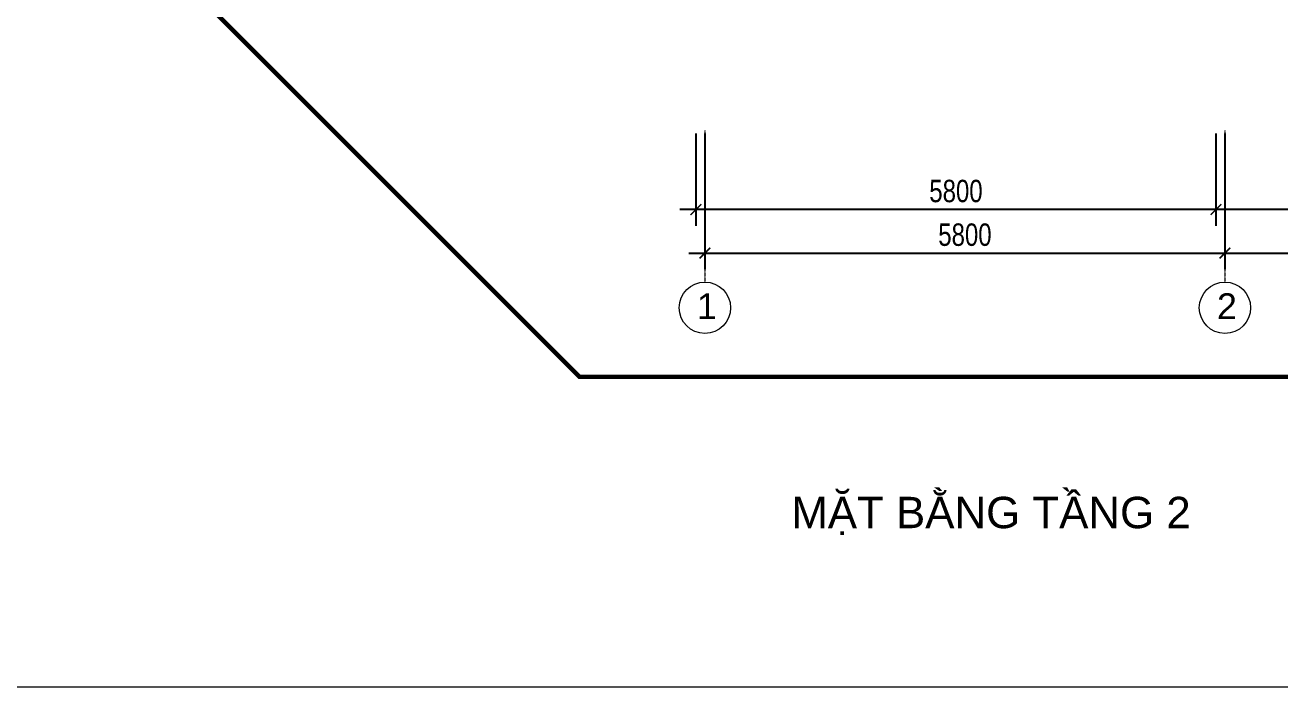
# Model space of a CAD drawing. Header units: millimetres. Extents: x 33748 to 451939, y -263262 to 62681.
# Drawn here: x 203627 to 217622, y -194383 to -187002 of the extents above; entities that cross this region are included whole.
import ezdxf
from ezdxf.enums import TextEntityAlignment as Align

# ---------------------------------------------------------------- set-up
doc = ezdxf.new("R2010")
doc.units = ezdxf.units.MM
doc.header["$PDMODE"] = 98
doc.linetypes.add('CENTER', pattern=[50.8, 31.75, -6.35, 6.35, -6.35])
doc.linetypes.add('HIDDEN', pattern=[0.375, 0.25, -0.125])
doc.layers.get('Defpoints').update_dxf_attribs({"color": 202, "lineweight": 13})
for name, color, linetype, lineweight in [('-CENTER', 143, 'CENTER', 13), ('-KH', 143, 'Continuous', 13), ('-RANH GIOI KHU DAT', 12, 'CENTER', 18), ('-TEXT', 7, 'Continuous', 15)]:
    doc.layers.add(name, color=color, linetype=linetype, lineweight=lineweight)
doc.layers.add('12. NET DIM', color=9, linetype='Continuous')
doc.styles.add('1', font='arial.ttf')
doc.styles.add('AVANH', font='', dxfattribs={"width": 0.8})
doc.styles.get("Standard").update_dxf_attribs({"font": 'arial.ttf'})
doc.styles.get('AVANH').set_extended_font_data('.VnAvantH')
doc.dimstyles.new('C_100A3', dxfattribs={"dimscale": 100, "dimtxt": 2.5, "dimasz": 1.2, "dimexe": 1.8, "dimexo": 0, "dimgap": 0.75, "dimtad": 1, "dimdec": 0, "dimzin": 0, "dimdsep": 46, "dimtxsty": 'AVANH', "dimblk": 'ARCHTICK', "dimcen": 0, "dimdle": 1.8, "dimclrd": 256, "dimclre": 256, "dimclrt": 7, "dimadec": 0, "dimazin": 0, "dimtfac": 0.0001, "dimtdec": 0, "dimtix": 1, "dimtmove": 2, "dimatfit": 3, "dimldrblk": 'ARCHTICK', "dimfxl": 1.8, "dimtolj": 1, "dimtzin": 0, "dimarcsym": 0})

# ---------------------------------------------------------------- blocks, each defined once
blk = doc.blocks.new('_ARCHTICK')
at = {"const_width": 0.15}
blk.add_lwpolyline([(-0.5, -0.5), (0.5, 0.5)], dxfattribs=at)
blk = doc.blocks.new('*D912')
at = {"layer": '12. NET DIM', "lineweight": -2, "transparency": 16777216}
for p, q in [((216909, -188212), (216909, -189239)), ((221809, -188212), (221809, -189239)), ((221989, -189059), (216729, -189059))]:
    blk.add_line(p, q, dxfattribs=at)
at = {"layer": 'Defpoints', "color": 0, "transparency": 16777216}
for p in [(216909, -188212), (221809, -188212), (216909, -189059)]:
    blk.add_point(p, dxfattribs=at)
at = {"layer": '12. NET DIM', "lineweight": -2, "transparency": 16777216, "xscale": 120, "yscale": 120, "zscale": 120, "rotation": 180}
blk.add_blockref('_ARCHTICK', (216909, -189059), dxfattribs=at)
at = {"layer": '12. NET DIM', "lineweight": -2, "transparency": 16777216, "xscale": 120, "yscale": 120, "zscale": 120}
blk.add_blockref('_ARCHTICK', (221809, -189059), dxfattribs=at)
at = {"layer": '12. NET DIM', "color": 7, "transparency": 16777216, "insert": (219359, -188854), "char_height": 250, "attachment_point": 5, "style": 'AVANH'}
blk.add_mtext('\\A1;4900', dxfattribs=at)
blk = doc.blocks.new('*D913')
at = {"layer": '12. NET DIM', "lineweight": -2, "transparency": 16777216}
for p, q in [((211109, -188212), (211109, -189239)), ((216909, -188212), (216909, -189239)), ((217089, -189059), (210929, -189059))]:
    blk.add_line(p, q, dxfattribs=at)
at = {"layer": 'Defpoints', "color": 0, "transparency": 16777216}
for p in [(211109, -188212), (216909, -188212), (211109, -189059)]:
    blk.add_point(p, dxfattribs=at)
at = {"layer": '12. NET DIM', "lineweight": -2, "transparency": 16777216, "xscale": 120, "yscale": 120, "zscale": 120, "rotation": 180}
blk.add_blockref('_ARCHTICK', (211109, -189059), dxfattribs=at)
at = {"layer": '12. NET DIM', "lineweight": -2, "transparency": 16777216, "xscale": 120, "yscale": 120, "zscale": 120}
blk.add_blockref('_ARCHTICK', (216909, -189059), dxfattribs=at)
at = {"layer": '12. NET DIM', "color": 7, "transparency": 16777216, "insert": (214009, -188854), "char_height": 250, "attachment_point": 5, "style": 'AVANH'}
blk.add_mtext('\\A1;5800', dxfattribs=at)
blk = doc.blocks.new('*D914')
at = {"layer": '12. NET DIM', "lineweight": -2, "transparency": 16777216}
for p, q in [((211209, -188212), (211209, -189725)), ((217009, -188212), (217009, -189725)), ((211029, -189545), (217189, -189545))]:
    blk.add_line(p, q, dxfattribs=at)
at = {"layer": 'Defpoints', "color": 0, "transparency": 16777216}
for p in [(211209, -188212), (217009, -188212), (217009, -189545)]:
    blk.add_point(p, dxfattribs=at)
at = {"layer": '12. NET DIM', "lineweight": -2, "transparency": 16777216, "xscale": 120, "yscale": 120, "zscale": 120, "rotation": 180}
blk.add_blockref('_ARCHTICK', (211209, -189545), dxfattribs=at)
at = {"layer": '12. NET DIM', "lineweight": -2, "transparency": 16777216, "xscale": 120, "yscale": 120, "zscale": 120}
blk.add_blockref('_ARCHTICK', (217009, -189545), dxfattribs=at)
at = {"layer": '12. NET DIM', "color": 7, "transparency": 16777216, "insert": (214109, -189341), "char_height": 250, "attachment_point": 5, "style": 'AVANH'}
blk.add_mtext('\\A1;5800', dxfattribs=at)
blk = doc.blocks.new('*D915')
at = {"layer": '12. NET DIM', "lineweight": -2, "transparency": 16777216}
for p, q in [((217009, -188212), (217009, -189725)), ((221709, -188212), (221709, -189725)), ((216829, -189545), (221889, -189545))]:
    blk.add_line(p, q, dxfattribs=at)
at = {"layer": 'Defpoints', "color": 0, "transparency": 16777216}
for p in [(217009, -188212), (221709, -188212), (221709, -189545)]:
    blk.add_point(p, dxfattribs=at)
at = {"layer": '12. NET DIM', "lineweight": -2, "transparency": 16777216, "xscale": 120, "yscale": 120, "zscale": 120, "rotation": 180}
blk.add_blockref('_ARCHTICK', (217009, -189545), dxfattribs=at)
at = {"layer": '12. NET DIM', "lineweight": -2, "transparency": 16777216, "xscale": 120, "yscale": 120, "zscale": 120}
blk.add_blockref('_ARCHTICK', (221709, -189545), dxfattribs=at)
at = {"layer": '12. NET DIM', "color": 7, "transparency": 16777216, "insert": (219359, -189341), "char_height": 250, "attachment_point": 5, "style": 'AVANH'}
blk.add_mtext('\\A1;4700', dxfattribs=at)

msp = doc.modelspace()

# ---------------------------------------------------------------- linework, layer by layer
at = {"layer": '-CENTER', "ltscale": 0.1}
for p, q in [((211209.1, -188178.5), (211209.1, -189868.2)), ((217009.4, -188178.5), (217009.4, -189868.2))]:
    msp.add_line(p, q, dxfattribs=at)
at = {"layer": '-KH'}
for centre in [(211209.1, -190154.5), (217009.4, -190154.5)]:
    msp.add_circle(centre, 286.3, dxfattribs=at)
at = {"layer": '-RANH GIOI KHU DAT', "linetype": 'HIDDEN', "ltscale": 10, "const_width": 50}
msp.add_lwpolyline([(223809.1, -170924.3), (204809.1, -170924.3), (204809.1, -185924.3), (209809.1, -190924.3), (223809.1, -190924.3)], close=True, dxfattribs=at)
at = {"layer": 'Defpoints'}
msp.add_lwpolyline([(226907.2, -194382.9), (226907.2, -161118.9), (179867.2, -161118.9), (179867.2, -194382.9)], close=True, dxfattribs=at)

# ---------------------------------------------------------------- texts
at = {"layer": '-TEXT', "color": 2, "style": '1'}
for s, p in [('1', (211230.9, -190136.4)), ('2', (217031.2, -190136.4))]:
    msp.add_text(s, height=286.3, dxfattribs=at).set_placement(p, align=Align.MIDDLE_CENTER)
at = {"layer": '-TEXT', "color": 4}
msp.add_text('MẶT BẰNG TẦNG 2', height=350, dxfattribs=at).set_placement((214399.6, -192612.9), align=Align.CENTER)

# ---------------------------------------------------------------- dimensions: what is measured, and where the dimension line sits
at = {"layer": '12. NET DIM'}
for base, p1, p2, picture, middle in [((211109.1, -189058.7), (216909.4, -188211.7), (211109.1, -188211.7), '*D913', (214009.2, -188854.4)), ((217009.4, -189545.2), (211209.1, -188211.7), (217009.4, -188211.7), '*D914', (214109.2, -189340.9)), ((216909.4, -189058.7), (221809.1, -188211.7), (216909.4, -188211.7), '*D912', (219359.2, -188854.4)), ((221709.1, -189545.2), (217009.4, -188211.7), (221709.1, -188211.7), '*D915', (219359.2, -189340.9))]:
    dim = msp.add_linear_dim(base=base, p1=p1, p2=p2, dimstyle='C_100A3', dxfattribs=at)
    dim.commit()
    dim.dimension.update_dxf_attribs({"geometry": picture, "text_midpoint": middle})

doc.saveas('drawing.dxf')
